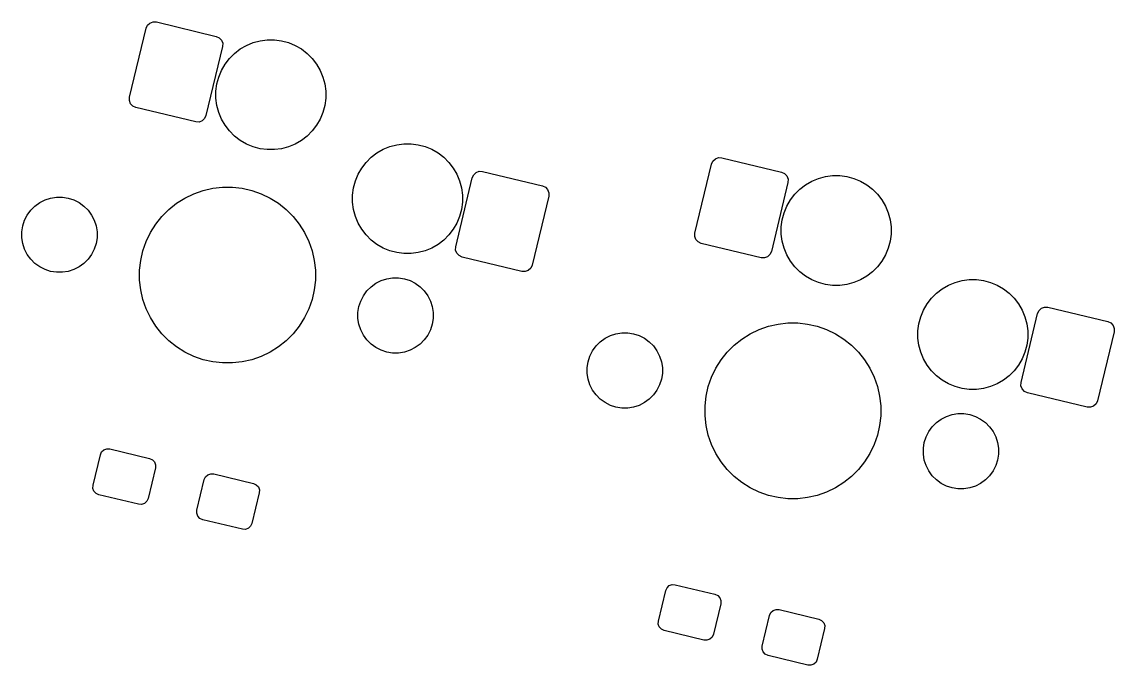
# Model space of a CAD drawing. Extents: x -173 to 103, y -39 to 59.
# Drawn here: x -75.17 to -40.41, y -38.94 to -18.48 of the extents above; entities that cross this region are included whole.
import ezdxf

# ---------------------------------------------------------------- set-up
doc = ezdxf.new("R2010")
doc.units = 0
doc.layers.add('BLACK', color=7, linetype='CONTINUOUS')

msp = doc.modelspace()

# ---------------------------------------------------------------- linework, layer by layer
at = {"layer": 'BLACK', "linetype": 'CONTINUOUS'}
for p, q in [((-71.736817, -20.882143), (-71.210044, -18.687969)), ((-71.210044, -18.687969), (-71.165655, -18.591681)), ((-71.165655, -18.591681), (-71.087796, -18.51971)), ((-71.087796, -18.51971), (-70.988323, -18.483012)), ((-70.988323, -18.483012), (-70.882376, -18.487176)), ((-70.882376, -18.487176), (-68.979914, -18.943916)), ((-68.979914, -18.943916), (-68.883626, -18.988305)), ((-68.883626, -18.988305), (-68.811655, -19.066164)), ((-68.811655, -19.066164), (-68.774957, -19.165637)), ((-67.806141, -19.143415), (-67.58503, -19.084169)), ((-67.58503, -19.084169), (-67.358077, -19.05429)), ((-67.358077, -19.05429), (-67.129167, -19.05429)), ((-67.129167, -19.05429), (-66.902214, -19.084169)), ((-66.902214, -19.084169), (-66.681103, -19.143415)), ((-68.779121, -19.271583), (-69.305894, -21.465757)), ((-68.774957, -19.165637), (-68.779121, -19.271583)), ((-68.397477, -19.484823), (-68.21587, -19.345471)), ((-68.21587, -19.345471), (-68.017627, -19.231016)), ((-68.017627, -19.231016), (-67.806141, -19.143415)), ((-66.681103, -19.143415), (-66.469617, -19.231016)), ((-66.469617, -19.231016), (-66.271374, -19.345471)), ((-66.271374, -19.345471), (-66.089767, -19.484823)), ((-68.698694, -19.828295), (-68.559342, -19.646688)), ((-68.559342, -19.646688), (-68.397477, -19.484823)), ((-66.089767, -19.484823), (-65.927902, -19.646688)), ((-65.927902, -19.646688), (-65.78855, -19.828295)), ((-68.90075, -20.238024), (-68.813149, -20.026538)), ((-68.813149, -20.026538), (-68.698694, -19.828295)), ((-65.78855, -19.828295), (-65.674095, -20.026538)), ((-65.674095, -20.026538), (-65.586494, -20.238024)), ((-68.989875, -20.686088), (-68.959996, -20.459135)), ((-68.959996, -20.459135), (-68.90075, -20.238024)), ((-65.586494, -20.238024), (-65.527248, -20.459135)), ((-65.527248, -20.459135), (-65.497369, -20.686088)), ((-68.989875, -20.914998), (-68.989875, -20.686088)), ((-65.497369, -20.686088), (-65.497369, -20.914998)), ((-71.740981, -20.988089), (-71.736817, -20.882143)), ((-71.704283, -21.087562), (-71.740981, -20.988089)), ((-71.632312, -21.165421), (-71.704283, -21.087562)), ((-71.536024, -21.20981), (-71.632312, -21.165421)), ((-68.959996, -21.141951), (-68.989875, -20.914998)), ((-68.90075, -21.363062), (-68.959996, -21.141951)), ((-65.527248, -21.141951), (-65.586494, -21.363062)), ((-65.497369, -20.914998), (-65.527248, -21.141951)), ((-69.633562, -21.66655), (-71.536024, -21.20981)), ((-69.305894, -21.465757), (-69.350283, -21.562045)), ((-68.813149, -21.574548), (-68.90075, -21.363062)), ((-65.586494, -21.363062), (-65.674095, -21.574548)), ((-69.527615, -21.670714), (-69.633562, -21.66655)), ((-69.428142, -21.634016), (-69.527615, -21.670714)), ((-69.350283, -21.562045), (-69.428142, -21.634016)), ((-68.698694, -21.772791), (-68.813149, -21.574548)), ((-68.559342, -21.954398), (-68.698694, -21.772791)), ((-65.78855, -21.772791), (-65.927902, -21.954398)), ((-65.674095, -21.574548), (-65.78855, -21.772791)), ((-68.397477, -22.116263), (-68.559342, -21.954398)), ((-68.21587, -22.255615), (-68.397477, -22.116263)), ((-66.089767, -22.116263), (-66.271374, -22.255615)), ((-65.927902, -21.954398), (-66.089767, -22.116263)), ((-68.017627, -22.37007), (-68.21587, -22.255615)), ((-67.806141, -22.457671), (-68.017627, -22.37007)), ((-67.58503, -22.516917), (-67.806141, -22.457671)), ((-67.358077, -22.546796), (-67.58503, -22.516917)), ((-67.129167, -22.546796), (-67.358077, -22.546796)), ((-66.902214, -22.516917), (-67.129167, -22.546796)), ((-66.681103, -22.457671), (-66.902214, -22.516917)), ((-66.469617, -22.37007), (-66.681103, -22.457671)), ((-66.271374, -22.255615), (-66.469617, -22.37007)), ((-63.867601, -22.651912), (-63.669358, -22.537457)), ((-63.669358, -22.537457), (-63.457872, -22.449856)), ((-63.457872, -22.449856), (-63.236761, -22.39061)), ((-63.236761, -22.39061), (-63.009808, -22.360731)), ((-63.009808, -22.360731), (-62.780898, -22.360731)), ((-62.780898, -22.360731), (-62.553945, -22.39061)), ((-62.553945, -22.39061), (-62.332834, -22.449856)), ((-62.332834, -22.449856), (-62.121348, -22.537457)), ((-62.121348, -22.537457), (-61.923105, -22.651912)), ((-64.211073, -22.953129), (-64.049208, -22.791264)), ((-64.049208, -22.791264), (-63.867601, -22.651912)), ((-61.923105, -22.651912), (-61.741498, -22.791264)), ((-61.741498, -22.791264), (-61.579633, -22.953129)), ((-53.2212, -23.006708), (-53.176811, -22.91042)), ((-53.176811, -22.91042), (-53.098952, -22.838449)), ((-53.098952, -22.838449), (-52.999479, -22.801751)), ((-52.999479, -22.801751), (-52.893532, -22.805915)), ((-52.893532, -22.805915), (-50.99107, -23.262655)), ((-64.46488, -23.332979), (-64.350425, -23.134736)), ((-64.350425, -23.134736), (-64.211073, -22.953129)), ((-61.579633, -22.953129), (-61.440281, -23.134736)), ((-61.440281, -23.134736), (-61.325826, -23.332979)), ((-60.788692, -23.345483), (-60.710833, -23.273512)), ((-60.710833, -23.273512), (-60.61136, -23.236814)), ((-60.61136, -23.236814), (-60.505413, -23.240978)), ((-60.505413, -23.240978), (-58.602951, -23.697718)), ((-53.747973, -25.200882), (-53.2212, -23.006708)), ((-50.99107, -23.262655), (-50.894782, -23.307044)), ((-64.611727, -23.765576), (-64.552481, -23.544465)), ((-64.552481, -23.544465), (-64.46488, -23.332979)), ((-61.359854, -25.635945), (-60.833081, -23.441771)), ((-61.325826, -23.332979), (-61.238225, -23.544465)), ((-61.238225, -23.544465), (-61.178979, -23.765576)), ((-60.833081, -23.441771), (-60.788692, -23.345483)), ((-50.790277, -23.590322), (-51.31705, -25.784496)), ((-50.894782, -23.307044), (-50.822811, -23.384903)), ((-50.822811, -23.384903), (-50.786113, -23.484376)), ((-50.786113, -23.484376), (-50.790277, -23.590322)), ((-50.227026, -23.66421), (-50.028783, -23.549755)), ((-50.028783, -23.549755), (-49.817297, -23.462154)), ((-49.817297, -23.462154), (-49.596186, -23.402908)), ((-49.596186, -23.402908), (-49.369233, -23.373029)), ((-49.369233, -23.373029), (-49.140323, -23.373029)), ((-49.140323, -23.373029), (-48.91337, -23.402908)), ((-48.91337, -23.402908), (-48.692259, -23.462154)), ((-48.692259, -23.462154), (-48.480773, -23.549755)), ((-48.480773, -23.549755), (-48.28253, -23.66421)), ((-69.975363, -24.0869), (-69.692464, -23.950663)), ((-69.692464, -23.950663), (-69.396089, -23.846957)), ((-69.396089, -23.846957), (-69.089967, -23.777087)), ((-69.089967, -23.777087), (-68.777947, -23.741931)), ((-68.777947, -23.741931), (-68.463953, -23.741931)), ((-68.463953, -23.741931), (-68.151933, -23.777087)), ((-68.151933, -23.777087), (-67.845811, -23.846957)), ((-67.845811, -23.846957), (-67.549436, -23.950663)), ((-67.549436, -23.950663), (-67.266537, -24.0869)), ((-64.641606, -23.992529), (-64.611727, -23.765576)), ((-61.178979, -23.765576), (-61.1491, -23.992529)), ((-58.602951, -23.697718), (-58.506663, -23.742107)), ((-58.506663, -23.742107), (-58.434692, -23.819966)), ((-58.434692, -23.819966), (-58.397994, -23.919439)), ((-58.397994, -23.919439), (-58.402158, -24.025385)), ((-50.70985, -24.147034), (-50.570498, -23.965427)), ((-50.570498, -23.965427), (-50.408633, -23.803562)), ((-50.408633, -23.803562), (-50.227026, -23.66421)), ((-48.28253, -23.66421), (-48.100923, -23.803562)), ((-48.100923, -23.803562), (-47.939058, -23.965427)), ((-47.939058, -23.965427), (-47.799706, -24.147034)), ((-74.748323, -24.341089), (-74.595983, -24.230408)), ((-74.595983, -24.230408), (-74.428205, -24.144921)), ((-74.428205, -24.144921), (-74.249119, -24.086732)), ((-74.249119, -24.086732), (-74.063136, -24.057275)), ((-74.063136, -24.057275), (-73.874834, -24.057275)), ((-73.874834, -24.057275), (-73.688851, -24.086732)), ((-73.688851, -24.086732), (-73.509765, -24.144921)), ((-73.509765, -24.144921), (-73.341987, -24.230408)), ((-73.341987, -24.230408), (-73.189647, -24.341089)), ((-70.48672, -24.449728), (-70.24123, -24.253956)), ((-70.24123, -24.253956), (-69.975363, -24.0869)), ((-67.266537, -24.0869), (-67.00067, -24.253956)), ((-67.00067, -24.253956), (-66.75518, -24.449728)), ((-64.641606, -24.221439), (-64.641606, -23.992529)), ((-64.611727, -24.448392), (-64.641606, -24.221439)), ((-61.1491, -24.221439), (-61.178979, -24.448392)), ((-61.1491, -23.992529), (-61.1491, -24.221439)), ((-58.402158, -24.025385), (-58.928931, -26.219559)), ((-50.824305, -24.345277), (-50.70985, -24.147034)), ((-47.799706, -24.147034), (-47.685251, -24.345277)), ((-75.07764, -24.794356), (-74.992153, -24.626578)), ((-74.992153, -24.626578), (-74.881472, -24.474238)), ((-74.881472, -24.474238), (-74.748323, -24.341089)), ((-73.189647, -24.341089), (-73.056498, -24.474238)), ((-73.056498, -24.474238), (-72.945817, -24.626578)), ((-72.945817, -24.626578), (-72.86033, -24.794356)), ((-70.90452, -24.917246), (-70.708748, -24.671756)), ((-70.708748, -24.671756), (-70.48672, -24.449728)), ((-66.75518, -24.449728), (-66.533152, -24.671756)), ((-66.533152, -24.671756), (-66.33738, -24.917246)), ((-64.552481, -24.669503), (-64.611727, -24.448392)), ((-64.46488, -24.880989), (-64.552481, -24.669503)), ((-61.238225, -24.669503), (-61.325826, -24.880989)), ((-61.178979, -24.448392), (-61.238225, -24.669503)), ((-50.971152, -24.777874), (-50.911906, -24.556763)), ((-50.911906, -24.556763), (-50.824305, -24.345277)), ((-47.685251, -24.345277), (-47.59765, -24.556763)), ((-47.59765, -24.556763), (-47.538404, -24.777874)), ((-75.165286, -25.159425), (-75.135829, -24.973442)), ((-75.135829, -24.973442), (-75.07764, -24.794356)), ((-72.86033, -24.794356), (-72.802141, -24.973442)), ((-72.802141, -24.973442), (-72.772684, -25.159425)), ((-71.071576, -25.183113), (-70.90452, -24.917246)), ((-66.33738, -24.917246), (-66.170324, -25.183113)), ((-64.350425, -25.079232), (-64.46488, -24.880989)), ((-61.325826, -24.880989), (-61.440281, -25.079232)), ((-51.001031, -25.004827), (-50.971152, -24.777874)), ((-51.001031, -25.233737), (-51.001031, -25.004827)), ((-47.538404, -24.777874), (-47.508525, -25.004827)), ((-47.508525, -25.004827), (-47.508525, -25.233737)), ((-75.165286, -25.347727), (-75.165286, -25.159425)), ((-75.135829, -25.53371), (-75.165286, -25.347727)), ((-72.772684, -25.347727), (-72.802141, -25.53371)), ((-72.772684, -25.159425), (-72.772684, -25.347727)), ((-71.207813, -25.466012), (-71.071576, -25.183113)), ((-66.170324, -25.183113), (-66.034087, -25.466012)), ((-64.211073, -25.260839), (-64.350425, -25.079232)), ((-64.049208, -25.422704), (-64.211073, -25.260839)), ((-61.579633, -25.260839), (-61.741498, -25.422704)), ((-61.440281, -25.079232), (-61.579633, -25.260839)), ((-53.752137, -25.306828), (-53.747973, -25.200882)), ((-53.715439, -25.406301), (-53.752137, -25.306828)), ((-50.971152, -25.46069), (-51.001031, -25.233737)), ((-47.508525, -25.233737), (-47.538404, -25.46069)), ((-75.07764, -25.712796), (-75.135829, -25.53371)), ((-74.992153, -25.880574), (-75.07764, -25.712796)), ((-72.86033, -25.712796), (-72.945817, -25.880574)), ((-72.802141, -25.53371), (-72.86033, -25.712796)), ((-71.311519, -25.762387), (-71.207813, -25.466012)), ((-66.034087, -25.466012), (-65.930381, -25.762387)), ((-63.867601, -25.562056), (-64.049208, -25.422704)), ((-63.669358, -25.676511), (-63.867601, -25.562056)), ((-63.457872, -25.764112), (-63.669358, -25.676511)), ((-62.121348, -25.676511), (-62.332834, -25.764112)), ((-61.923105, -25.562056), (-62.121348, -25.676511)), ((-61.741498, -25.422704), (-61.923105, -25.562056)), ((-61.364018, -25.741891), (-61.359854, -25.635945)), ((-53.643468, -25.48416), (-53.715439, -25.406301)), ((-53.54718, -25.528549), (-53.643468, -25.48416)), ((-51.644718, -25.985289), (-53.54718, -25.528549)), ((-50.911906, -25.681801), (-50.971152, -25.46069)), ((-50.824305, -25.893287), (-50.911906, -25.681801)), ((-47.59765, -25.681801), (-47.685251, -25.893287)), ((-47.538404, -25.46069), (-47.59765, -25.681801)), ((-74.881472, -26.032914), (-74.992153, -25.880574)), ((-74.748323, -26.166063), (-74.881472, -26.032914)), ((-73.056498, -26.032914), (-73.189647, -26.166063)), ((-72.945817, -25.880574), (-73.056498, -26.032914)), ((-71.381389, -26.068509), (-71.311519, -25.762387)), ((-65.930381, -25.762387), (-65.860511, -26.068509)), ((-63.236761, -25.823358), (-63.457872, -25.764112)), ((-63.009808, -25.853237), (-63.236761, -25.823358)), ((-62.780898, -25.853237), (-63.009808, -25.853237)), ((-62.553945, -25.823358), (-62.780898, -25.853237)), ((-62.332834, -25.764112), (-62.553945, -25.823358)), ((-61.32732, -25.841364), (-61.364018, -25.741891)), ((-61.255349, -25.919223), (-61.32732, -25.841364)), ((-61.159061, -25.963612), (-61.255349, -25.919223)), ((-59.256599, -26.420352), (-61.159061, -25.963612)), ((-51.538771, -25.989453), (-51.644718, -25.985289)), ((-51.439298, -25.952755), (-51.538771, -25.989453)), ((-51.361439, -25.880784), (-51.439298, -25.952755)), ((-51.31705, -25.784496), (-51.361439, -25.880784)), ((-50.70985, -26.09153), (-50.824305, -25.893287)), ((-47.685251, -25.893287), (-47.799706, -26.09153)), ((-74.595983, -26.276744), (-74.748323, -26.166063)), ((-74.428205, -26.362231), (-74.595983, -26.276744)), ((-74.249119, -26.42042), (-74.428205, -26.362231)), ((-73.509765, -26.362231), (-73.688851, -26.42042)), ((-73.341987, -26.276744), (-73.509765, -26.362231)), ((-73.189647, -26.166063), (-73.341987, -26.276744)), ((-71.416545, -26.380529), (-71.381389, -26.068509)), ((-71.416545, -26.694523), (-71.416545, -26.380529)), ((-65.860511, -26.068509), (-65.825355, -26.380529)), ((-65.825355, -26.380529), (-65.825355, -26.694523)), ((-59.051179, -26.387818), (-59.150652, -26.424516)), ((-58.97332, -26.315847), (-59.051179, -26.387818)), ((-58.928931, -26.219559), (-58.97332, -26.315847)), ((-50.570498, -26.273137), (-50.70985, -26.09153)), ((-50.408633, -26.435002), (-50.570498, -26.273137)), ((-47.939058, -26.273137), (-48.100923, -26.435002)), ((-47.799706, -26.09153), (-47.939058, -26.273137)), ((-74.063136, -26.449877), (-74.249119, -26.42042)), ((-73.874834, -26.449877), (-74.063136, -26.449877)), ((-73.688851, -26.42042), (-73.874834, -26.449877)), ((-71.381389, -27.006543), (-71.416545, -26.694523)), ((-65.825355, -26.694523), (-65.860511, -27.006543)), ((-63.899913, -26.798308), (-63.732135, -26.712821)), ((-63.732135, -26.712821), (-63.553049, -26.654632)), ((-63.553049, -26.654632), (-63.367066, -26.625175)), ((-63.367066, -26.625175), (-63.178764, -26.625175)), ((-63.178764, -26.625175), (-62.992781, -26.654632)), ((-62.992781, -26.654632), (-62.813695, -26.712821)), ((-62.813695, -26.712821), (-62.645917, -26.798308)), ((-59.150652, -26.424516), (-59.256599, -26.420352)), ((-50.227026, -26.574354), (-50.408633, -26.435002)), ((-50.028783, -26.688809), (-50.227026, -26.574354)), ((-49.817297, -26.77641), (-50.028783, -26.688809)), ((-48.480773, -26.688809), (-48.692259, -26.77641)), ((-48.28253, -26.574354), (-48.480773, -26.688809)), ((-48.100923, -26.435002), (-48.28253, -26.574354)), ((-45.469028, -26.768595), (-45.247917, -26.709349)), ((-45.247917, -26.709349), (-45.020964, -26.67947)), ((-45.020964, -26.67947), (-44.792054, -26.67947)), ((-44.792054, -26.67947), (-44.565101, -26.709349)), ((-44.565101, -26.709349), (-44.34399, -26.768595)), ((-71.311519, -27.312665), (-71.381389, -27.006543)), ((-65.860511, -27.006543), (-65.930381, -27.312665)), ((-64.296083, -27.194478), (-64.185402, -27.042138)), ((-64.185402, -27.042138), (-64.052253, -26.908989)), ((-64.052253, -26.908989), (-63.899913, -26.798308)), ((-62.645917, -26.798308), (-62.493577, -26.908989)), ((-62.493577, -26.908989), (-62.360428, -27.042138)), ((-62.360428, -27.042138), (-62.249747, -27.194478)), ((-49.596186, -26.835656), (-49.817297, -26.77641)), ((-49.369233, -26.865535), (-49.596186, -26.835656)), ((-49.140323, -26.865535), (-49.369233, -26.865535)), ((-48.91337, -26.835656), (-49.140323, -26.865535)), ((-48.692259, -26.77641), (-48.91337, -26.835656)), ((-46.060364, -27.110003), (-45.878757, -26.970651)), ((-45.878757, -26.970651), (-45.680514, -26.856196)), ((-45.680514, -26.856196), (-45.469028, -26.768595)), ((-44.34399, -26.768595), (-44.132504, -26.856196)), ((-44.132504, -26.856196), (-43.934261, -26.970651)), ((-43.934261, -26.970651), (-43.752654, -27.110003)), ((-71.207813, -27.60904), (-71.311519, -27.312665)), ((-65.930381, -27.312665), (-66.034087, -27.60904)), ((-64.439759, -27.541342), (-64.38157, -27.362256)), ((-64.38157, -27.362256), (-64.296083, -27.194478)), ((-62.249747, -27.194478), (-62.16426, -27.362256)), ((-62.16426, -27.362256), (-62.106071, -27.541342)), ((-46.476036, -27.651718), (-46.361581, -27.453475)), ((-46.361581, -27.453475), (-46.222229, -27.271868)), ((-46.222229, -27.271868), (-46.060364, -27.110003)), ((-43.752654, -27.110003), (-43.590789, -27.271868)), ((-43.590789, -27.271868), (-43.451437, -27.453475)), ((-43.451437, -27.453475), (-43.336982, -27.651718)), ((-71.071576, -27.891939), (-71.207813, -27.60904)), ((-66.034087, -27.60904), (-66.170324, -27.891939)), ((-64.469216, -27.727325), (-64.439759, -27.541342)), ((-64.469216, -27.915627), (-64.469216, -27.727325)), ((-62.106071, -27.541342), (-62.076614, -27.727325)), ((-62.076614, -27.727325), (-62.076614, -27.915627)), ((-46.563637, -27.863204), (-46.476036, -27.651718)), ((-43.37101, -29.954684), (-42.844237, -27.76051)), ((-43.336982, -27.651718), (-43.249381, -27.863204)), ((-42.844237, -27.76051), (-42.799848, -27.664222)), ((-42.799848, -27.664222), (-42.721989, -27.592251)), ((-42.721989, -27.592251), (-42.622516, -27.555553)), ((-42.622516, -27.555553), (-42.516569, -27.559717)), ((-42.516569, -27.559717), (-40.614107, -28.016457)), ((-70.90452, -28.157806), (-71.071576, -27.891939)), ((-66.170324, -27.891939), (-66.33738, -28.157806)), ((-64.439759, -28.10161), (-64.469216, -27.915627)), ((-64.38157, -28.280696), (-64.439759, -28.10161)), ((-62.106071, -28.10161), (-62.16426, -28.280696)), ((-62.076614, -27.915627), (-62.106071, -28.10161)), ((-51.407245, -28.165696), (-51.101123, -28.095826)), ((-51.101123, -28.095826), (-50.789103, -28.06067)), ((-50.789103, -28.06067), (-50.475109, -28.06067)), ((-50.475109, -28.06067), (-50.163089, -28.095826)), ((-50.163089, -28.095826), (-49.856967, -28.165696)), ((-46.652762, -28.311268), (-46.622883, -28.084315)), ((-46.622883, -28.084315), (-46.563637, -27.863204)), ((-43.249381, -27.863204), (-43.190135, -28.084315)), ((-43.190135, -28.084315), (-43.160256, -28.311268)), ((-40.614107, -28.016457), (-40.517819, -28.060846)), ((-40.517819, -28.060846), (-40.445848, -28.138705)), ((-40.445848, -28.138705), (-40.40915, -28.238178)), ((-70.708748, -28.403296), (-70.90452, -28.157806)), ((-70.48672, -28.625324), (-70.708748, -28.403296)), ((-66.533152, -28.403296), (-66.75518, -28.625324)), ((-66.33738, -28.157806), (-66.533152, -28.403296)), ((-64.296083, -28.448474), (-64.38157, -28.280696)), ((-64.185402, -28.600814), (-64.296083, -28.448474)), ((-62.249747, -28.448474), (-62.360428, -28.600814)), ((-62.16426, -28.280696), (-62.249747, -28.448474)), ((-56.607139, -28.549147), (-56.439361, -28.46366)), ((-56.439361, -28.46366), (-56.260275, -28.405471)), ((-56.260275, -28.405471), (-56.074292, -28.376014)), ((-56.074292, -28.376014), (-55.88599, -28.376014)), ((-55.88599, -28.376014), (-55.700007, -28.405471)), ((-55.700007, -28.405471), (-55.520921, -28.46366)), ((-55.520921, -28.46366), (-55.353143, -28.549147)), ((-52.252386, -28.572695), (-51.986519, -28.405639)), ((-51.986519, -28.405639), (-51.70362, -28.269402)), ((-51.70362, -28.269402), (-51.407245, -28.165696)), ((-49.856967, -28.165696), (-49.560592, -28.269402)), ((-49.560592, -28.269402), (-49.277693, -28.405639)), ((-49.277693, -28.405639), (-49.011826, -28.572695)), ((-46.652762, -28.540178), (-46.652762, -28.311268)), ((-43.160256, -28.311268), (-43.160256, -28.540178)), ((-40.413314, -28.344124), (-40.940087, -30.538298)), ((-40.40915, -28.238178), (-40.413314, -28.344124)), ((-70.24123, -28.821096), (-70.48672, -28.625324)), ((-69.975363, -28.988152), (-70.24123, -28.821096)), ((-67.00067, -28.821096), (-67.266537, -28.988152)), ((-66.75518, -28.625324), (-67.00067, -28.821096)), ((-64.052253, -28.733963), (-64.185402, -28.600814)), ((-63.899913, -28.844644), (-64.052253, -28.733963)), ((-63.732135, -28.930131), (-63.899913, -28.844644)), ((-62.645917, -28.844644), (-62.813695, -28.930131)), ((-62.493577, -28.733963), (-62.645917, -28.844644)), ((-62.360428, -28.600814), (-62.493577, -28.733963)), ((-57.003309, -28.945317), (-56.892628, -28.792977)), ((-56.892628, -28.792977), (-56.759479, -28.659828)), ((-56.759479, -28.659828), (-56.607139, -28.549147)), ((-55.353143, -28.549147), (-55.200803, -28.659828)), ((-55.200803, -28.659828), (-55.067654, -28.792977)), ((-55.067654, -28.792977), (-54.956973, -28.945317)), ((-52.719904, -28.990495), (-52.497876, -28.768467)), ((-52.497876, -28.768467), (-52.252386, -28.572695)), ((-49.011826, -28.572695), (-48.766336, -28.768467)), ((-48.766336, -28.768467), (-48.544308, -28.990495)), ((-46.622883, -28.767131), (-46.652762, -28.540178)), ((-46.563637, -28.988242), (-46.622883, -28.767131)), ((-43.190135, -28.767131), (-43.249381, -28.988242)), ((-43.160256, -28.540178), (-43.190135, -28.767131)), ((-69.692464, -29.124389), (-69.975363, -28.988152)), ((-69.396089, -29.228095), (-69.692464, -29.124389)), ((-67.549436, -29.124389), (-67.845811, -29.228095)), ((-67.266537, -28.988152), (-67.549436, -29.124389)), ((-63.553049, -28.98832), (-63.732135, -28.930131)), ((-63.367066, -29.017777), (-63.553049, -28.98832)), ((-63.178764, -29.017777), (-63.367066, -29.017777)), ((-62.992781, -28.98832), (-63.178764, -29.017777)), ((-62.813695, -28.930131), (-62.992781, -28.98832)), ((-57.146985, -29.292181), (-57.088796, -29.113095)), ((-57.088796, -29.113095), (-57.003309, -28.945317)), ((-54.956973, -28.945317), (-54.871486, -29.113095)), ((-54.871486, -29.113095), (-54.813297, -29.292181)), ((-52.915676, -29.235985), (-52.719904, -28.990495)), ((-48.544308, -28.990495), (-48.348536, -29.235985)), ((-46.476036, -29.199728), (-46.563637, -28.988242)), ((-43.249381, -28.988242), (-43.336982, -29.199728)), ((-69.089967, -29.297965), (-69.396089, -29.228095)), ((-68.777947, -29.333121), (-69.089967, -29.297965)), ((-68.463953, -29.333121), (-68.777947, -29.333121)), ((-68.151933, -29.297965), (-68.463953, -29.333121)), ((-67.845811, -29.228095), (-68.151933, -29.297965)), ((-57.176442, -29.478164), (-57.146985, -29.292181)), ((-57.176442, -29.666466), (-57.176442, -29.478164)), ((-54.813297, -29.292181), (-54.78384, -29.478164)), ((-54.78384, -29.478164), (-54.78384, -29.666466)), ((-53.218969, -29.784751), (-53.082732, -29.501852)), ((-53.082732, -29.501852), (-52.915676, -29.235985)), ((-48.348536, -29.235985), (-48.18148, -29.501852)), ((-48.18148, -29.501852), (-48.045243, -29.784751)), ((-46.361581, -29.397971), (-46.476036, -29.199728)), ((-46.222229, -29.579578), (-46.361581, -29.397971)), ((-43.451437, -29.397971), (-43.590789, -29.579578)), ((-43.336982, -29.199728), (-43.451437, -29.397971)), ((-57.146985, -29.852449), (-57.176442, -29.666466)), ((-57.088796, -30.031535), (-57.146985, -29.852449)), ((-54.813297, -29.852449), (-54.871486, -30.031535)), ((-54.78384, -29.666466), (-54.813297, -29.852449)), ((-53.322675, -30.081126), (-53.218969, -29.784751)), ((-48.045243, -29.784751), (-47.941537, -30.081126)), ((-46.060364, -29.741443), (-46.222229, -29.579578)), ((-45.878757, -29.880795), (-46.060364, -29.741443)), ((-45.680514, -29.99525), (-45.878757, -29.880795)), ((-43.934261, -29.880795), (-44.132504, -29.99525)), ((-43.752654, -29.741443), (-43.934261, -29.880795)), ((-43.590789, -29.579578), (-43.752654, -29.741443)), ((-57.003309, -30.199313), (-57.088796, -30.031535)), ((-56.892628, -30.351653), (-57.003309, -30.199313)), ((-54.956973, -30.199313), (-55.067654, -30.351653)), ((-54.871486, -30.031535), (-54.956973, -30.199313)), ((-53.392545, -30.387248), (-53.322675, -30.081126)), ((-47.941537, -30.081126), (-47.871667, -30.387248)), ((-45.469028, -30.082851), (-45.680514, -29.99525)), ((-45.247917, -30.142097), (-45.469028, -30.082851)), ((-45.020964, -30.171976), (-45.247917, -30.142097)), ((-44.792054, -30.171976), (-45.020964, -30.171976)), ((-44.565101, -30.142097), (-44.792054, -30.171976)), ((-44.34399, -30.082851), (-44.565101, -30.142097)), ((-44.132504, -29.99525), (-44.34399, -30.082851)), ((-43.375174, -30.06063), (-43.37101, -29.954684)), ((-43.338476, -30.160103), (-43.375174, -30.06063)), ((-43.266505, -30.237962), (-43.338476, -30.160103)), ((-56.759479, -30.484802), (-56.892628, -30.351653)), ((-56.607139, -30.595483), (-56.759479, -30.484802)), ((-55.200803, -30.484802), (-55.353143, -30.595483)), ((-55.067654, -30.351653), (-55.200803, -30.484802)), ((-53.427701, -30.699268), (-53.392545, -30.387248)), ((-47.871667, -30.387248), (-47.836511, -30.699268)), ((-43.170217, -30.282351), (-43.266505, -30.237962)), ((-41.267755, -30.739091), (-43.170217, -30.282351)), ((-40.940087, -30.538298), (-40.984476, -30.634586)), ((-56.439361, -30.68097), (-56.607139, -30.595483)), ((-56.260275, -30.739159), (-56.439361, -30.68097)), ((-56.074292, -30.768616), (-56.260275, -30.739159)), ((-55.88599, -30.768616), (-56.074292, -30.768616)), ((-55.700007, -30.739159), (-55.88599, -30.768616)), ((-55.520921, -30.68097), (-55.700007, -30.739159)), ((-55.353143, -30.595483), (-55.520921, -30.68097)), ((-53.427701, -31.013262), (-53.427701, -30.699268)), ((-47.836511, -30.699268), (-47.836511, -31.013262)), ((-41.161808, -30.743255), (-41.267755, -30.739091)), ((-41.062335, -30.706557), (-41.161808, -30.743255)), ((-40.984476, -30.634586), (-41.062335, -30.706557)), ((-53.392545, -31.325282), (-53.427701, -31.013262)), ((-47.836511, -31.013262), (-47.871667, -31.325282)), ((-46.196558, -31.360877), (-46.063409, -31.227728)), ((-46.063409, -31.227728), (-45.911069, -31.117047)), ((-45.911069, -31.117047), (-45.743291, -31.03156)), ((-45.743291, -31.03156), (-45.564205, -30.973371)), ((-45.564205, -30.973371), (-45.378222, -30.943914)), ((-45.378222, -30.943914), (-45.18992, -30.943914)), ((-45.18992, -30.943914), (-45.003937, -30.973371)), ((-45.003937, -30.973371), (-44.824851, -31.03156)), ((-44.824851, -31.03156), (-44.657073, -31.117047)), ((-44.657073, -31.117047), (-44.504733, -31.227728)), ((-44.504733, -31.227728), (-44.371584, -31.360877)), ((-53.322675, -31.631404), (-53.392545, -31.325282)), ((-47.871667, -31.325282), (-47.941537, -31.631404)), ((-46.392726, -31.680995), (-46.307239, -31.513217)), ((-46.307239, -31.513217), (-46.196558, -31.360877)), ((-44.371584, -31.360877), (-44.260903, -31.513217)), ((-44.260903, -31.513217), (-44.175416, -31.680995)), ((-53.218969, -31.927779), (-53.322675, -31.631404)), ((-53.082732, -32.210678), (-53.218969, -31.927779)), ((-48.045243, -31.927779), (-48.18148, -32.210678)), ((-47.941537, -31.631404), (-48.045243, -31.927779)), ((-46.480372, -32.046064), (-46.450915, -31.860081)), ((-46.450915, -31.860081), (-46.392726, -31.680995)), ((-44.175416, -31.680995), (-44.117227, -31.860081)), ((-44.117227, -31.860081), (-44.08777, -32.046064)), ((-72.89995, -33.223343), (-72.666504, -32.250973)), ((-72.666504, -32.250973), (-72.625666, -32.162388)), ((-72.625666, -32.162388), (-72.554037, -32.096174)), ((-72.554037, -32.096174), (-72.46252, -32.062412)), ((-72.46252, -32.062412), (-72.36505, -32.066242)), ((-72.36505, -32.066242), (-71.10097, -32.369721)), ((-52.915676, -32.476545), (-53.082732, -32.210678)), ((-48.18148, -32.210678), (-48.348536, -32.476545)), ((-46.480372, -32.234366), (-46.480372, -32.046064)), ((-46.450915, -32.420349), (-46.480372, -32.234366)), ((-44.08777, -32.234366), (-44.117227, -32.420349)), ((-44.08777, -32.046064), (-44.08777, -32.234366)), ((-71.10097, -32.369721), (-71.012384, -32.410559)), ((-71.012384, -32.410559), (-70.94617, -32.482189)), ((-70.94617, -32.482189), (-70.912409, -32.573705)), ((-70.912409, -32.573705), (-70.916238, -32.671175)), ((-52.719904, -32.722035), (-52.915676, -32.476545)), ((-48.348536, -32.476545), (-48.544308, -32.722035)), ((-46.392726, -32.599435), (-46.450915, -32.420349)), ((-46.307239, -32.767213), (-46.392726, -32.599435)), ((-44.175416, -32.599435), (-44.260903, -32.767213)), ((-44.117227, -32.420349), (-44.175416, -32.599435)), ((-70.916238, -32.671175), (-71.149684, -33.643545)), ((-69.360446, -33.044687), (-69.319608, -32.956102)), ((-69.319608, -32.956102), (-69.247979, -32.889888)), ((-69.247979, -32.889888), (-69.156462, -32.856126)), ((-69.156462, -32.856126), (-69.058992, -32.859956)), ((-69.058992, -32.859956), (-67.794912, -33.163435)), ((-52.497876, -32.944063), (-52.719904, -32.722035)), ((-52.252386, -33.139835), (-52.497876, -32.944063)), ((-48.766336, -32.944063), (-49.011826, -33.139835)), ((-48.544308, -32.722035), (-48.766336, -32.944063)), ((-46.196558, -32.919553), (-46.307239, -32.767213)), ((-46.063409, -33.052702), (-46.196558, -32.919553)), ((-44.371584, -32.919553), (-44.504733, -33.052702)), ((-44.260903, -32.767213), (-44.371584, -32.919553)), ((-72.903779, -33.320813), (-72.89995, -33.223343)), ((-72.870018, -33.412329), (-72.903779, -33.320813)), ((-69.593892, -34.017057), (-69.360446, -33.044687)), ((-67.794912, -33.163435), (-67.706326, -33.204273)), ((-67.706326, -33.204273), (-67.640112, -33.275903)), ((-67.640112, -33.275903), (-67.606351, -33.367419)), ((-51.986519, -33.306891), (-52.252386, -33.139835)), ((-51.70362, -33.443128), (-51.986519, -33.306891)), ((-49.277693, -33.306891), (-49.560592, -33.443128)), ((-49.011826, -33.139835), (-49.277693, -33.306891)), ((-45.911069, -33.163383), (-46.063409, -33.052702)), ((-45.743291, -33.24887), (-45.911069, -33.163383)), ((-45.564205, -33.307059), (-45.743291, -33.24887)), ((-45.378222, -33.336516), (-45.564205, -33.307059)), ((-45.18992, -33.336516), (-45.378222, -33.336516)), ((-45.003937, -33.307059), (-45.18992, -33.336516)), ((-44.824851, -33.24887), (-45.003937, -33.307059)), ((-44.657073, -33.163383), (-44.824851, -33.24887)), ((-44.504733, -33.052702), (-44.657073, -33.163383)), ((-72.803804, -33.483959), (-72.870018, -33.412329)), ((-72.715218, -33.524797), (-72.803804, -33.483959)), ((-71.451138, -33.828276), (-72.715218, -33.524797)), ((-71.149684, -33.643545), (-71.190522, -33.73213)), ((-67.61018, -33.464889), (-67.843626, -34.437259)), ((-67.606351, -33.367419), (-67.61018, -33.464889)), ((-51.407245, -33.546834), (-51.70362, -33.443128)), ((-51.101123, -33.616704), (-51.407245, -33.546834)), ((-50.789103, -33.65186), (-51.101123, -33.616704)), ((-50.475109, -33.65186), (-50.789103, -33.65186)), ((-50.163089, -33.616704), (-50.475109, -33.65186)), ((-49.856967, -33.546834), (-50.163089, -33.616704)), ((-49.560592, -33.443128), (-49.856967, -33.546834)), ((-71.353668, -33.832106), (-71.451138, -33.828276)), ((-71.262151, -33.798344), (-71.353668, -33.832106)), ((-71.190522, -33.73213), (-71.262151, -33.798344)), ((-69.597721, -34.114527), (-69.593892, -34.017057)), ((-69.56396, -34.206043), (-69.597721, -34.114527)), ((-69.497746, -34.277673), (-69.56396, -34.206043)), ((-69.40916, -34.318511), (-69.497746, -34.277673)), ((-68.14508, -34.62199), (-69.40916, -34.318511)), ((-68.04761, -34.62582), (-68.14508, -34.62199)), ((-67.956093, -34.592058), (-68.04761, -34.62582)), ((-67.884464, -34.525844), (-67.956093, -34.592058)), ((-67.843626, -34.437259), (-67.884464, -34.525844)), ((-54.677661, -36.569712), (-54.636823, -36.481127)), ((-54.636823, -36.481127), (-54.565194, -36.414913)), ((-54.565194, -36.414913), (-54.473677, -36.381151)), ((-54.473677, -36.381151), (-54.376207, -36.384981)), ((-54.376207, -36.384981), (-53.112127, -36.68846)), ((-54.911107, -37.542082), (-54.677661, -36.569712)), ((-53.112127, -36.68846), (-53.023541, -36.729298)), ((-53.023541, -36.729298), (-52.957327, -36.800928)), ((-52.957327, -36.800928), (-52.923566, -36.892444)), ((-52.927395, -36.989914), (-53.160841, -37.962284)), ((-52.923566, -36.892444), (-52.927395, -36.989914)), ((-51.259136, -37.208627), (-51.167619, -37.174865)), ((-51.167619, -37.174865), (-51.070149, -37.178695)), ((-51.070149, -37.178695), (-49.806069, -37.482174)), ((-51.605049, -38.335796), (-51.371603, -37.363426)), ((-51.371603, -37.363426), (-51.330765, -37.274841)), ((-51.330765, -37.274841), (-51.259136, -37.208627)), ((-49.806069, -37.482174), (-49.717483, -37.523012)), ((-49.717483, -37.523012), (-49.651269, -37.594642)), ((-54.914936, -37.639552), (-54.911107, -37.542082)), ((-54.881175, -37.731068), (-54.914936, -37.639552)), ((-54.814961, -37.802698), (-54.881175, -37.731068)), ((-54.726375, -37.843536), (-54.814961, -37.802698)), ((-53.462295, -38.147015), (-54.726375, -37.843536)), ((-49.621337, -37.783628), (-49.854783, -38.755998)), ((-49.651269, -37.594642), (-49.617508, -37.686158)), ((-49.617508, -37.686158), (-49.621337, -37.783628)), ((-53.364825, -38.150845), (-53.462295, -38.147015)), ((-53.273308, -38.117083), (-53.364825, -38.150845)), ((-53.201679, -38.050869), (-53.273308, -38.117083)), ((-53.160841, -37.962284), (-53.201679, -38.050869)), ((-51.608878, -38.433266), (-51.605049, -38.335796)), ((-51.575117, -38.524782), (-51.608878, -38.433266)), ((-51.508903, -38.596412), (-51.575117, -38.524782)), ((-51.420317, -38.63725), (-51.508903, -38.596412)), ((-50.156237, -38.940729), (-51.420317, -38.63725)), ((-49.96725, -38.910797), (-50.058767, -38.944559)), ((-49.895621, -38.844583), (-49.96725, -38.910797)), ((-49.854783, -38.755998), (-49.895621, -38.844583)), ((-50.058767, -38.944559), (-50.156237, -38.940729))]:
    msp.add_line(p, q, dxfattribs=at)

doc.saveas('drawing.dxf')
